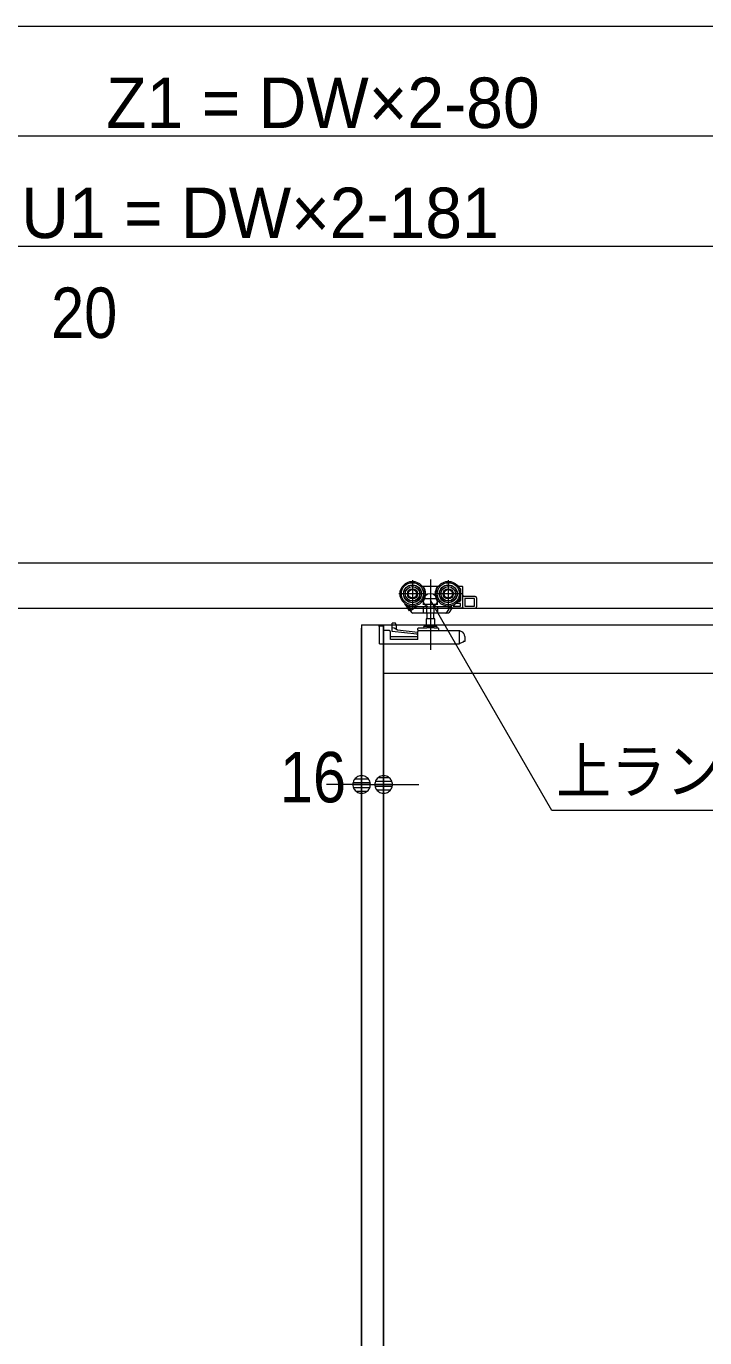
# Model space of a CAD drawing. Units: millimetres, scale not verified. Extents: x -6062 to 6062, y -3045 to 3045.
# Drawn here: x -4647 to -4154, y -163 to 790 of the extents above; entities that cross this region are included whole.
import ezdxf
from ezdxf.enums import TextEntityAlignment as Align

# ---------------------------------------------------------------- set-up
doc = ezdxf.new("R2010")
doc.units = ezdxf.units.MM
doc.header["$LTSCALE"] = 20
for name, color, linetype, lineweight in [('0-0_2寸法-1', 7, 'Continuous', 9), ('0-1_0', 7, 'Continuous', 9), ('0-2_2寸法-3', 7, 'Continuous', 9), ('0-3_3一般', 7, 'Continuous', 9), ('0-5_2寸法-2', 7, 'Continuous', 9)]:
    doc.layers.add(name, color=color, linetype=linetype, lineweight=lineweight)
doc.styles.add('ＭＳ ゴシック', font='')
doc.styles.add('ＭＳ Ｐゴシック', font='')
doc.styles.get('ＭＳ ゴシック').set_extended_font_data('MS Gothic')
doc.styles.get('ＭＳ Ｐゴシック').set_extended_font_data('MS PGothic')

# ---------------------------------------------------------------- blocks, each defined once
blk = doc.blocks.new('_Dot')
at = {"layer": '0-1_0'}
for p, q in [((-10, 0), (-20, 0)), ((9.78, 2), (-9.78, 2)), ((7.99, 6), (-7.99, 6)), ((9.16, -3.98), (-9.16, -3.98)), ((6, -7.98), (-6, -7.98))]:
    blk.add_line(p, q, dxfattribs=at)
for points in [[(10, 0), (9.92, 1.25), (9.69, 2.49), (9.3, 3.68), (8.76, 4.82), (8.09, 5.88), (7.29, 6.85), (6.37, 7.71), (5.36, 8.44), (4.26, 9.05), (3.09, 9.51), (1.87, 9.82), (0.63, 9.98), (-0.63, 9.98), (-1.87, 9.82), (-3.09, 9.51), (-4.26, 9.05), (-5.36, 8.44), (-6.37, 7.71), (-7.29, 6.85), (-8.09, 5.88), (-8.76, 4.82), (-9.3, 3.68), (-9.69, 2.49), (-9.92, 1.25), (-10, 0), (0, 0)], [(-10, 0), (-9.92, -1.25), (-9.69, -2.49), (-9.3, -3.68), (-8.76, -4.82), (-8.09, -5.88), (-7.29, -6.85), (-6.37, -7.71), (-5.36, -8.44), (-4.26, -9.05), (-3.09, -9.51), (-1.87, -9.82), (-0.63, -9.98), (0.63, -9.98), (1.87, -9.82), (3.09, -9.51), (4.26, -9.05), (5.36, -8.44), (6.37, -7.71), (7.29, -6.85), (8.09, -5.88), (8.76, -4.82), (9.3, -3.68), (9.69, -2.49), (9.92, -1.25), (10, 0), (0, 0)]]:
    blk.add_lwpolyline(points, close=True, dxfattribs=at)
blk = doc.blocks.new('グループ-146')
at = {"layer": '0-3_3一般'}
for p, q in [((-75990, 8000), (19030, 8000)), ((-51582, 7750), (-51582, 7354)), ((-51439.5, 7662), (-51422, 7662)), ((-51422, 7662), (-51222, 7662)), ((-51422, 7659.3), (-51422, 7662)), ((-51422, 7654.4), (-51422, 7659.3)), ((-51422, 7634.4), (-51422, 7654.4)), ((-51322, 7758.4), (-51322, 6738.4)), ((-51222, 7662), (-51204.5, 7662)), ((-51222, 7662), (-51222, 7659.3)), ((-51222, 7659.3), (-51222, 7654.4)), ((-51222, 7654.4), (-51222, 7634.4)), ((-51062, 7750), (-51062, 7354)), ((-50919.5, 7662), (-50862, 7662)), ((-50900.8, 7632), (-50894, 7632)), ((-50852, 7352), (-50852, 7652)), ((-51384, 7552), (-51780, 7552)), ((-51431.8, 7452.4), (-51432, 7452.5)), ((-51422, 7398), (-51422, 7449.5)), ((-50864, 7552), (-51260, 7552)), ((-51222, 7449.5), (-51222, 7398)), ((-51212.2, 7452.4), (-51212, 7452.5)), ((-50894, 7442), (-50919.5, 7442)), ((-50884, 7622), (-50884, 7578.7)), ((-50884, 7525.2), (-50884, 7452)), ((-50672, 7512), (-50832, 7512)), ((-50822, 7482), (-50822, 7372)), ((-50682, 7482), (-50822, 7482)), ((-50818.4, 7372), (-50818.4, 7482)), ((-50682, 7372), (-50682, 7482)), ((-50652, 7492), (-50652, 7362)), ((19030, 7340), (-75990, 7340)), ((-51687.5, 7406.1), (-51691, 7403.9)), ((-51648.8, 7366.5), (-51665.8, 7392.7)), ((-51394, 7362), (-51640.4, 7362)), ((-51634, 7362), (-51600.8, 7310.9)), ((-51625.6, 7303.3), (-51613, 7311.4)), ((-51601.2, 7311.1), (-51600.8, 7310.9)), ((-51522.2, 7362), (-51600.8, 7310.9)), ((-51420, 7272), (-51576.6, 7272)), ((-51422, 7398), (-51432, 7398)), ((-51425.9, 7362), (-51425.9, 7282)), ((-51420.3, 7272), (-51420, 7272)), ((-51375.7, 7272), (-51420, 7272)), ((-51393.5, 7362), (-51394, 7362)), ((-51378.2, 7372), (-51378.2, 7282)), ((-51375.9, 7272.1), (-51375.7, 7272)), ((-51371.5, 7272), (-51371.5, 7190)), ((-51272.5, 7190), (-51272.5, 7272)), ((-51268.1, 7272.1), (-51268.3, 7272)), ((-51265.8, 7282), (-51265.8, 7372)), ((-51265.7, 7371.5), (-51265.8, 7372)), ((-51039.3, 7362), (-51250, 7362)), ((-51097.8, 7272), (-51224, 7272)), ((-51223.7, 7272), (-51224, 7272)), ((-51218.1, 7362), (-51218.1, 7282)), ((-51097.8, 7272), (-51092.3, 7272)), ((-51092.3, 7272), (-51085.8, 7282)), ((-51062, 7272), (-51092.3, 7272)), ((-51033.9, 7362), (-51085.8, 7282)), ((-51011.1, 7342), (-51053.6, 7276.5)), ((-51033.9, 7362), (-51027.4, 7372)), ((-51011.1, 7362), (-51033.9, 7362)), ((-51024.9, 7375.8), (-51027.4, 7372)), ((-51001.1, 7342), (-51023, 7342)), ((-51011.1, 7352), (-51011.1, 7362)), ((-50978.2, 7392.7), (-50991.6, 7372)), ((-50991.6, 7372), (-50882, 7372)), ((-50882, 7412), (-50948.9, 7412)), ((-50882, 7372), (-50882, 7412)), ((-50852, 7342), (-50672, 7342)), ((-50822, 7372), (-50682, 7372)), ((-52320, 7100), (-52320, -39000)), ((-52320, 7100), (-28348.9, 7100)), ((-52064, 7084), (-52062, 7084)), ((-52064, 7074), (-52064, 7084)), ((-52064, 7074), (-52064, 6860)), ((-52062, 7086), (-52002, 7086)), ((-52062, 6826), (-52062, 7086)), ((-52000, 7100), (-52000, -39000)), ((-51878, 7122.8), (-51878, 7124.4)), ((-51878, 7124.4), (-51878, 7124.4)), ((-51878, 7116), (-51878, 7122.8)), ((-51878, 7062.3), (-51878, 7116)), ((-51878, 7062.3), (-51848, 7059.1)), ((-51878, 7002), (-51878, 7062.3)), ((-51838, 7124.7), (-51877.6, 7124.7)), ((-51848, 7059.1), (-51798, 7027.6)), ((-51837.6, 7124.7), (-51838, 7124.7)), ((-51825.4, 7118.6), (-51825.7, 7119.2)), ((-51818, 7092), (-51818, 7040.2)), ((-51492, 7056), (-51375.3, 7056)), ((-51410, 7080), (-51234, 7080)), ((-51259, 7190), (-51385, 7190)), ((-51385, 7190), (-51385, 7080)), ((-51268.7, 7056), (-51375.3, 7056)), ((-51268.7, 7056), (-51212, 7056)), ((-51259, 7080), (-51259, 7190)), ((-52320, -38740), (-52320, 7050)), ((-52000, -38740), (-52000, 7050)), ((-51902, 6888), (-51902, 6996)), ((-51502, 6926), (-51902, 6926)), ((-51502, 6888), (-51902, 6888)), ((-51519.9, 6963.7), (-51878, 7002)), ((-51798, 7027.6), (-51502, 6996)), ((-51502, 7026), (-51502, 7046)), ((-51502, 7026), (-51502, 7006)), ((-51502, 6888), (-51502, 7006)), ((-51492, 7016), (-50903.8, 7016)), ((-51202, 7046), (-51202, 7026)), ((-50902, 7006.3), (-50902, 7006)), ((-50902, 7006), (-50902, 6826)), ((-50900.3, 7015.3), (-50892.5, 7012.4)), ((-50882.6, 7008.7), (-50892.5, 7012.4)), ((-50882.6, 7008.7), (-50873.9, 7005.4)), ((-50822, 6930.5), (-50822, 6860)), ((-52062, 6826), (-50902, 6826)), ((-50902, 6826), (-50882.6, 6833.3)), ((-50847.4, 6846.5), (-50882.6, 6833.3)), ((-50822, 6860), (-50847.4, 6860)), ((-50847.4, 6860), (-50847.4, 6846.5)), ((-52000, 6400), (-28640, 6400))]:
    blk.add_line(p, q, dxfattribs=at)
for points in [[(-51422, 7449.5), (-51422.3, 7449.6), (-51422.5, 7449.7), (-51422.8, 7449.7), (-51423, 7449.8), (-51423.3, 7449.9), (-51423.5, 7449.9), (-51423.8, 7450), (-51424, 7450.1), (-51424.3, 7450.2), (-51424.5, 7450.2), (-51424.8, 7450.3), (-51425, 7450.4), (-51425.3, 7450.5), (-51425.5, 7450.5), (-51425.8, 7450.6), (-51426, 7450.7), (-51426.3, 7450.8), (-51426.5, 7450.8), (-51426.8, 7450.9), (-51427, 7451), (-51427.3, 7451.1), (-51427.5, 7451.1), (-51427.8, 7451.2), (-51428, 7451.3), (-51428.3, 7451.4), (-51428.5, 7451.4), (-51428.8, 7451.5), (-51429, 7451.6), (-51429.3, 7451.7), (-51429.5, 7451.7), (-51429.8, 7451.8), (-51430, 7451.9), (-51430.3, 7452), (-51430.5, 7452), (-51430.8, 7452.1), (-51431, 7452.2), (-51431.3, 7452.3), (-51431.5, 7452.3), (-51431.8, 7452.4)], [(-51222, 7449.5), (-51221.7, 7449.6), (-51221.5, 7449.7), (-51221.2, 7449.7), (-51221, 7449.8), (-51220.7, 7449.9), (-51220.5, 7449.9), (-51220.2, 7450), (-51220, 7450.1), (-51219.7, 7450.2), (-51219.5, 7450.2), (-51219.2, 7450.3), (-51219, 7450.4), (-51218.7, 7450.5), (-51218.5, 7450.5), (-51218.2, 7450.6), (-51218, 7450.7), (-51217.7, 7450.8), (-51217.5, 7450.8), (-51217.2, 7450.9), (-51217, 7451), (-51216.7, 7451.1), (-51216.5, 7451.1), (-51216.2, 7451.2), (-51216, 7451.3), (-51215.7, 7451.4), (-51215.5, 7451.4), (-51215.2, 7451.5), (-51215, 7451.6), (-51214.7, 7451.7), (-51214.5, 7451.7), (-51214.2, 7451.8), (-51214, 7451.9), (-51213.7, 7452), (-51213.5, 7452), (-51213.2, 7452.1), (-51213, 7452.2), (-51212.7, 7452.3), (-51212.5, 7452.3), (-51212.2, 7452.4)], [(-51625.6, 7303.3), (-51675.5, 7380.1), (-51691, 7403.9)], [(-51593.3, 7281.1), (-51611.7, 7309.4), (-51648.8, 7366.5)], [(-51611.7, 7309.4), (-51611.9, 7309.7), (-51612, 7310), (-51612.1, 7310.2), (-51612.2, 7310.5), (-51612.2, 7310.7), (-51612.2, 7311), (-51612.2, 7311.2), (-51612.2, 7311.4), (-51612.1, 7311.5), (-51612, 7311.7), (-51611.8, 7311.8), (-51611.6, 7312), (-51611.4, 7312.1), (-51611.1, 7312.2), (-51610.8, 7312.2), (-51610.5, 7312.3), (-51610.2, 7312.3), (-51609.8, 7312.4), (-51609.4, 7312.4), (-51608.9, 7312.4), (-51608.5, 7312.3), (-51608, 7312.3), (-51607.5, 7312.3), (-51607.1, 7312.2), (-51606.7, 7312.2), (-51606.2, 7312.1), (-51605.8, 7312.1), (-51605.4, 7312), (-51605, 7312), (-51604.6, 7311.9), (-51604.2, 7311.8), (-51603.8, 7311.8), (-51603.4, 7311.7), (-51603, 7311.6), (-51602.6, 7311.5), (-51602.2, 7311.4), (-51601.9, 7311.3), (-51601.5, 7311.2), (-51601.2, 7311.1)], [(-51425.9, 7282), (-51425.9, 7281.7), (-51425.9, 7281.3), (-51425.8, 7281), (-51425.8, 7280.7), (-51425.7, 7280.4), (-51425.7, 7280.1), (-51425.6, 7279.8), (-51425.6, 7279.4), (-51425.5, 7279.1), (-51425.4, 7278.8), (-51425.4, 7278.5), (-51425.3, 7278.2), (-51425.2, 7277.9), (-51425.1, 7277.6), (-51425, 7277.3), (-51424.9, 7276.9), (-51424.8, 7276.6), (-51424.7, 7276.3), (-51424.6, 7276), (-51424.4, 7275.7), (-51424.3, 7275.4), (-51424.2, 7275.1), (-51424, 7274.8), (-51423.8, 7274.6), (-51423.7, 7274.3), (-51423.5, 7274.1), (-51423.3, 7273.8), (-51423.1, 7273.6), (-51422.9, 7273.4), (-51422.7, 7273.2), (-51422.5, 7273), (-51422.2, 7272.9), (-51422, 7272.7), (-51421.7, 7272.6), (-51421.5, 7272.4), (-51421.2, 7272.3), (-51420.9, 7272.2), (-51420.6, 7272.1), (-51420.3, 7272)], [(-51212, 7398), (-51222, 7398), (-51422, 7398)], [(-51378.2, 7372), (-51378.3, 7371.5), (-51378.4, 7371), (-51378.5, 7370.5), (-51378.6, 7370.1), (-51378.8, 7369.6), (-51378.9, 7369.2), (-51379.1, 7368.8), (-51379.3, 7368.4), (-51379.6, 7368), (-51379.8, 7367.6), (-51380.1, 7367.2), (-51380.4, 7366.9), (-51380.8, 7366.5), (-51381.1, 7366.2), (-51381.5, 7365.9), (-51381.9, 7365.6), (-51382.4, 7365.3), (-51382.8, 7365), (-51383.3, 7364.8), (-51383.8, 7364.5), (-51384.3, 7364.3), (-51384.8, 7364.1), (-51385.3, 7363.9), (-51385.9, 7363.7), (-51386.4, 7363.5), (-51386.9, 7363.3), (-51387.4, 7363.1), (-51387.9, 7363), (-51388.4, 7362.8), (-51388.9, 7362.7), (-51389.4, 7362.6), (-51389.9, 7362.5), (-51390.4, 7362.4), (-51391, 7362.3), (-51391.5, 7362.2), (-51392, 7362.1), (-51392.5, 7362.1), (-51393, 7362), (-51393.5, 7362)], [(-51378.2, 7282), (-51378.2, 7281.7), (-51378.2, 7281.4), (-51378.2, 7281.2), (-51378.2, 7280.9), (-51378.2, 7280.6), (-51378.2, 7280.3), (-51378.2, 7280.1), (-51378.2, 7279.8), (-51378.2, 7279.5), (-51378.2, 7279.2), (-51378.2, 7278.9), (-51378.2, 7278.7), (-51378.2, 7278.4), (-51378.2, 7278.1), (-51378.1, 7277.8), (-51378.1, 7277.5), (-51378.1, 7277.2), (-51378.1, 7276.9), (-51378.1, 7276.7), (-51378.1, 7276.4), (-51378.1, 7276.1), (-51378.1, 7275.8), (-51378, 7275.5), (-51378, 7275.3), (-51377.9, 7275), (-51377.9, 7274.7), (-51377.8, 7274.5), (-51377.7, 7274.3), (-51377.6, 7274), (-51377.5, 7273.8), (-51377.3, 7273.6), (-51377.2, 7273.4), (-51377, 7273.2), (-51376.9, 7273), (-51376.7, 7272.8), (-51376.5, 7272.6), (-51376.3, 7272.4), (-51376.1, 7272.3), (-51375.9, 7272.1)], [(-51224, 7272), (-51268.3, 7272), (-51375.7, 7272)], [(-51265.8, 7282), (-51265.8, 7281.7), (-51265.8, 7281.4), (-51265.8, 7281.2), (-51265.8, 7280.9), (-51265.8, 7280.6), (-51265.8, 7280.3), (-51265.8, 7280.1), (-51265.8, 7279.8), (-51265.8, 7279.5), (-51265.8, 7279.2), (-51265.8, 7278.9), (-51265.8, 7278.7), (-51265.8, 7278.4), (-51265.8, 7278.1), (-51265.9, 7277.8), (-51265.9, 7277.5), (-51265.9, 7277.2), (-51265.9, 7276.9), (-51265.9, 7276.7), (-51265.9, 7276.4), (-51265.9, 7276.1), (-51265.9, 7275.8), (-51266, 7275.5), (-51266, 7275.3), (-51266.1, 7275), (-51266.1, 7274.7), (-51266.2, 7274.5), (-51266.3, 7274.3), (-51266.4, 7274), (-51266.5, 7273.8), (-51266.7, 7273.6), (-51266.8, 7273.4), (-51267, 7273.2), (-51267.1, 7273), (-51267.3, 7272.8), (-51267.5, 7272.6), (-51267.7, 7272.4), (-51267.9, 7272.3), (-51268.1, 7272.1)], [(-51250, 7362), (-51250.5, 7362), (-51251, 7362), (-51251.5, 7362.1), (-51252, 7362.1), (-51252.5, 7362.2), (-51253, 7362.3), (-51253.6, 7362.4), (-51254.1, 7362.5), (-51254.6, 7362.6), (-51255.1, 7362.7), (-51255.6, 7362.8), (-51256.1, 7363), (-51256.6, 7363.1), (-51257.1, 7363.3), (-51257.6, 7363.5), (-51258.1, 7363.7), (-51258.7, 7363.9), (-51259.2, 7364.1), (-51259.7, 7364.3), (-51260.2, 7364.5), (-51260.7, 7364.8), (-51261.2, 7365), (-51261.6, 7365.3), (-51262.1, 7365.6), (-51262.5, 7365.9), (-51262.9, 7366.2), (-51263.2, 7366.5), (-51263.6, 7366.9), (-51263.9, 7367.2), (-51264.2, 7367.6), (-51264.4, 7368), (-51264.7, 7368.4), (-51264.9, 7368.8), (-51265.1, 7369.2), (-51265.2, 7369.6), (-51265.4, 7370.1), (-51265.5, 7370.5), (-51265.6, 7371), (-51265.7, 7371.5)], [(-51218.1, 7282), (-51218.1, 7281.7), (-51218.1, 7281.3), (-51218.2, 7281), (-51218.2, 7280.7), (-51218.3, 7280.4), (-51218.3, 7280.1), (-51218.4, 7279.8), (-51218.4, 7279.4), (-51218.5, 7279.1), (-51218.6, 7278.8), (-51218.6, 7278.5), (-51218.7, 7278.2), (-51218.8, 7277.9), (-51218.9, 7277.6), (-51219, 7277.3), (-51219.1, 7276.9), (-51219.2, 7276.6), (-51219.3, 7276.3), (-51219.4, 7276), (-51219.6, 7275.7), (-51219.7, 7275.4), (-51219.8, 7275.1), (-51220, 7274.8), (-51220.2, 7274.6), (-51220.3, 7274.3), (-51220.5, 7274.1), (-51220.7, 7273.8), (-51220.9, 7273.6), (-51221.1, 7273.4), (-51221.3, 7273.2), (-51221.5, 7273), (-51221.8, 7272.9), (-51222, 7272.7), (-51222.3, 7272.6), (-51222.5, 7272.4), (-51222.8, 7272.3), (-51223.1, 7272.2), (-51223.4, 7272.1), (-51223.7, 7272)], [(-50852, 7352), (-50852, 7342), (-51001.1, 7342)], [(-51922, 7016), (-52002, 7016), (-52002, 7086)], [(-51877.6, 7124.7), (-51877.7, 7124.7), (-51877.7, 7124.7), (-51877.7, 7124.7), (-51877.7, 7124.7), (-51877.7, 7124.7), (-51877.7, 7124.7), (-51877.7, 7124.7), (-51877.7, 7124.7), (-51877.8, 7124.7), (-51877.8, 7124.7), (-51877.8, 7124.7), (-51877.8, 7124.6), (-51877.8, 7124.6), (-51877.8, 7124.6), (-51877.8, 7124.6), (-51877.8, 7124.6), (-51877.8, 7124.6), (-51877.9, 7124.6), (-51877.9, 7124.6), (-51877.9, 7124.6), (-51877.9, 7124.6), (-51877.9, 7124.6), (-51877.9, 7124.6), (-51877.9, 7124.6), (-51877.9, 7124.6), (-51877.9, 7124.5), (-51877.9, 7124.5), (-51877.9, 7124.5), (-51878, 7124.5), (-51878, 7124.5), (-51878, 7124.5), (-51878, 7124.5), (-51878, 7124.5), (-51878, 7124.5), (-51878, 7124.4), (-51878, 7124.4), (-51878, 7124.4), (-51878, 7124.4), (-51878, 7124.4)], [(-51825.8, 7119.2), (-51825.9, 7119.5), (-51826.1, 7119.8), (-51826.3, 7120.1), (-51826.5, 7120.4), (-51826.7, 7120.6), (-51826.9, 7120.9), (-51827.1, 7121.1), (-51827.3, 7121.4), (-51827.6, 7121.6), (-51827.8, 7121.8), (-51828.1, 7122), (-51828.3, 7122.2), (-51828.6, 7122.4), (-51828.9, 7122.6), (-51829.2, 7122.8), (-51829.5, 7122.9), (-51829.9, 7123.1), (-51830.2, 7123.2), (-51830.5, 7123.3), (-51830.9, 7123.4), (-51831.3, 7123.5), (-51831.6, 7123.6), (-51832, 7123.7), (-51832.3, 7123.8), (-51832.7, 7123.9), (-51833, 7124), (-51833.4, 7124.1), (-51833.8, 7124.2), (-51834.1, 7124.2), (-51834.5, 7124.3), (-51834.8, 7124.3), (-51835.2, 7124.4), (-51835.5, 7124.5), (-51835.9, 7124.5), (-51836.2, 7124.5), (-51836.6, 7124.6), (-51836.9, 7124.6), (-51837.3, 7124.6), (-51837.6, 7124.7)], [(-51818.1, 7092.1), (-51818.1, 7092.8), (-51818.2, 7093.5), (-51818.2, 7094.2), (-51818.2, 7094.9), (-51818.3, 7095.6), (-51818.3, 7096.3), (-51818.4, 7097), (-51818.4, 7097.8), (-51818.5, 7098.5), (-51818.6, 7099.2), (-51818.7, 7099.9), (-51818.8, 7100.6), (-51819, 7101.3), (-51819.1, 7102), (-51819.3, 7102.7), (-51819.4, 7103.4), (-51819.6, 7104), (-51819.8, 7104.7), (-51819.9, 7105.4), (-51820.1, 7106.1), (-51820.3, 7106.8), (-51820.6, 7107.5), (-51820.8, 7108.2), (-51821, 7108.9), (-51821.3, 7109.5), (-51821.5, 7110.2), (-51821.7, 7110.9), (-51822, 7111.5), (-51822.3, 7112.2), (-51822.6, 7112.8), (-51822.8, 7113.5), (-51823.1, 7114.1), (-51823.4, 7114.8), (-51823.7, 7115.4), (-51824.1, 7116.1), (-51824.4, 7116.7), (-51824.7, 7117.3), (-51825, 7118), (-51825.4, 7118.6)], [(-50892.5, 7012.4), (-50892.8, 7012.3), (-50893.1, 7012.2), (-50893.4, 7012.1), (-50893.7, 7012), (-50894, 7012), (-50894.3, 7011.8), (-50894.6, 7011.7), (-50894.9, 7011.6), (-50895.2, 7011.5), (-50895.5, 7011.4), (-50895.8, 7011.3), (-50896.1, 7011.2), (-50896.4, 7011.1), (-50896.7, 7011), (-50897, 7010.9), (-50897.3, 7010.7), (-50897.6, 7010.6), (-50897.9, 7010.5), (-50898.2, 7010.4), (-50898.5, 7010.2), (-50898.8, 7010.1), (-50899.1, 7010), (-50899.4, 7009.8), (-50899.6, 7009.7), (-50899.9, 7009.5), (-50900.1, 7009.3), (-50900.4, 7009.2), (-50900.6, 7009), (-50900.8, 7008.8), (-50900.9, 7008.5), (-50901.1, 7008.3), (-50901.3, 7008.1), (-50901.4, 7007.9), (-50901.5, 7007.6), (-50901.6, 7007.4), (-50901.7, 7007.1), (-50901.8, 7006.8), (-50901.9, 7006.6), (-50902, 7006.3)], [(-52064, 6860), (-52063.4, 6853.7), (-52062, 6848.8)]]:
    blk.add_lwpolyline(points, dxfattribs=at)
for centre, radius in [((-51582, 7552), 180), ((-51582, 7552), 160), ((-51582, 7552), 130), ((-51582, 7552), 126), ((-51582, 7552), 104), ((-51582, 7552), 74), ((-51062, 7552), 180), ((-51062, 7552), 160), ((-51062, 7552), 130), ((-51062, 7552), 126), ((-51062, 7552), 104), ((-51062, 7552), 74), ((-51582, 7552), 60), ((-51062, 7552), 60)]:
    blk.add_circle(centre, radius, dxfattribs=at)
for centre, radius, start, end in [((-51582, 7552), 190, 327.3631, 32.6369), ((-51062, 7552), 190, 147.3631, 212.6369), ((-50894, 7622), 10, 0, 90), ((-50862, 7652), 10, 0, 90), ((-50904, 7462), 20, 270, 0), ((-50894, 7452), 10, 270, 0), ((-50832, 7532), 20, 180, 270), ((-50672, 7492), 20, 0, 90), ((-51640.4, 7372), 10, 213, 270), ((-51576.6, 7292), 20, 213, 270), ((-51097.8, 7282), 10, 270, 327), ((-51062, 7282), 10, 270, 327), ((-51039.3, 7372), 10, 270, 327), ((-51001.1, 7352), 10, 180, 270), ((-50672, 7362), 20, 270, 0), ((-51492, 7046), 10, 90, 180), ((-51410, 7068), 12, 90, 180), ((-51410, 7068), 12, 180, 270), ((-51234, 7068), 12, 0, 90), ((-51234, 7068), 12, 270, 0), ((-51212, 7046), 10, 0, 90), ((-51922, 6996), 20, 0, 90), ((-51522, 6943.8), 20, 0, 83.89836), ((-51492, 7006), 10, 90, 180), ((-51192, 7026), 10, 180, 270), ((-50903.8, 7006), 10, 69.44395, 90), ((-50902, 6930.5), 80, 0, 69.44395)]:
    blk.add_arc(centre, radius, start, end, dxfattribs=at)
blk = doc.blocks.new('グループ-147')
at = {"layer": '0-3_3一般'}
blk.add_line((-77696.5, 8000), (20903.5, 8000), dxfattribs=at)
blk = doc.blocks.new('グループ-148')
at = {"layer": '0-3_3一般'}
for name in ['グループ-147', 'グループ-146']:
    blk.add_blockref(name, (0, 0), dxfattribs=at)

msp = doc.modelspace()

# ---------------------------------------------------------------- linework, layer by layer
at = {"layer": '0-0_2寸法-1'}
for p, q in [((-5574.79, 790), (-841.21, 790)), ((-3280.21, 710), (-5574.79, 710)), ((-3381.21, 630), (-5574.79, 630))]:
    msp.add_line(p, q, dxfattribs=at)
at = {"layer": '0-2_2寸法-3'}
for p, q in [((-4348.71, 373.83), (-4358.49, 373.83)), ((-4353.43, 377.83), (-4353.77, 377.83)), ((-4353.43, 377.83), (-4353.77, 377.83)), ((-4349.6, 369.83), (-4357.6, 369.83))]:
    msp.add_line(p, q, dxfattribs=at)
msp.add_lwpolyline([(-4039.44, 220), (-4265.36, 220), (-4353.6, 372.84)], dxfattribs=at)
msp.add_circle((-4353.6, 372.84), 5.01, dxfattribs=at)
msp.add_circle((-4353.6, 372.84), 5.01, dxfattribs=at)
at = {"layer": '0-5_2寸法-2'}
for p, q in [((-4403.5, 259), (-4403.3, 259)), ((-4387.5, 259), (-4387.3, 259)), ((-4416.21, 239), (-4428.92, 239)), ((-4403.5, 239), (-4387.5, 239)), ((-4374.79, 239), (-4362.08, 239))]:
    msp.add_line(p, q, dxfattribs=at)

# ---------------------------------------------------------------- block references
at = {"layer": '0-3_3一般', "xscale": 0.05, "yscale": 0.05}
msp.add_blockref('グループ-148', (-1787.5, 0), dxfattribs=at)
at = {"layer": '0-5_2寸法-2', "xscale": 0.6356201, "yscale": 0.6356201}
msp.add_blockref('_Dot', (-4403.5, 239), dxfattribs=at)
at = {"layer": '0-5_2寸法-2', "xscale": 0.6356201, "yscale": 0.6356201, "rotation": 180}
msp.add_blockref('_Dot', (-4387.5, 239), dxfattribs=at)

# ---------------------------------------------------------------- texts
at = {"layer": '0-0_2寸法-1', "style": 'ＭＳ Ｐゴシック'}
for s, p in [('Z1 = DW×2-80', (-4588.99, 705.04)), ('U1 = DW×2-181', (-4650.7, 625.04))]:
    msp.add_text(s, height=36.69, dxfattribs=at).set_placement(p, align=Align.BOTTOM_LEFT)
at = {"layer": '0-2_2寸法-3', "style": 'ＭＳ ゴシック', "width": 0.9}
msp.add_text('上ランナー', height=32.55, dxfattribs=at).set_placement((-4262.33, 222.77), align=Align.BOTTOM_LEFT)
at = {"layer": '0-5_2寸法-2', "style": 'ＭＳ Ｐゴシック', "width": 0.9}
for s, p in [('20', (-4628.98, 552.48)), ('16', (-4462.83, 215.03))]:
    msp.add_text(s, height=36.66, dxfattribs=at).set_placement(p, align=Align.BOTTOM_LEFT)

doc.saveas('drawing.dxf')
